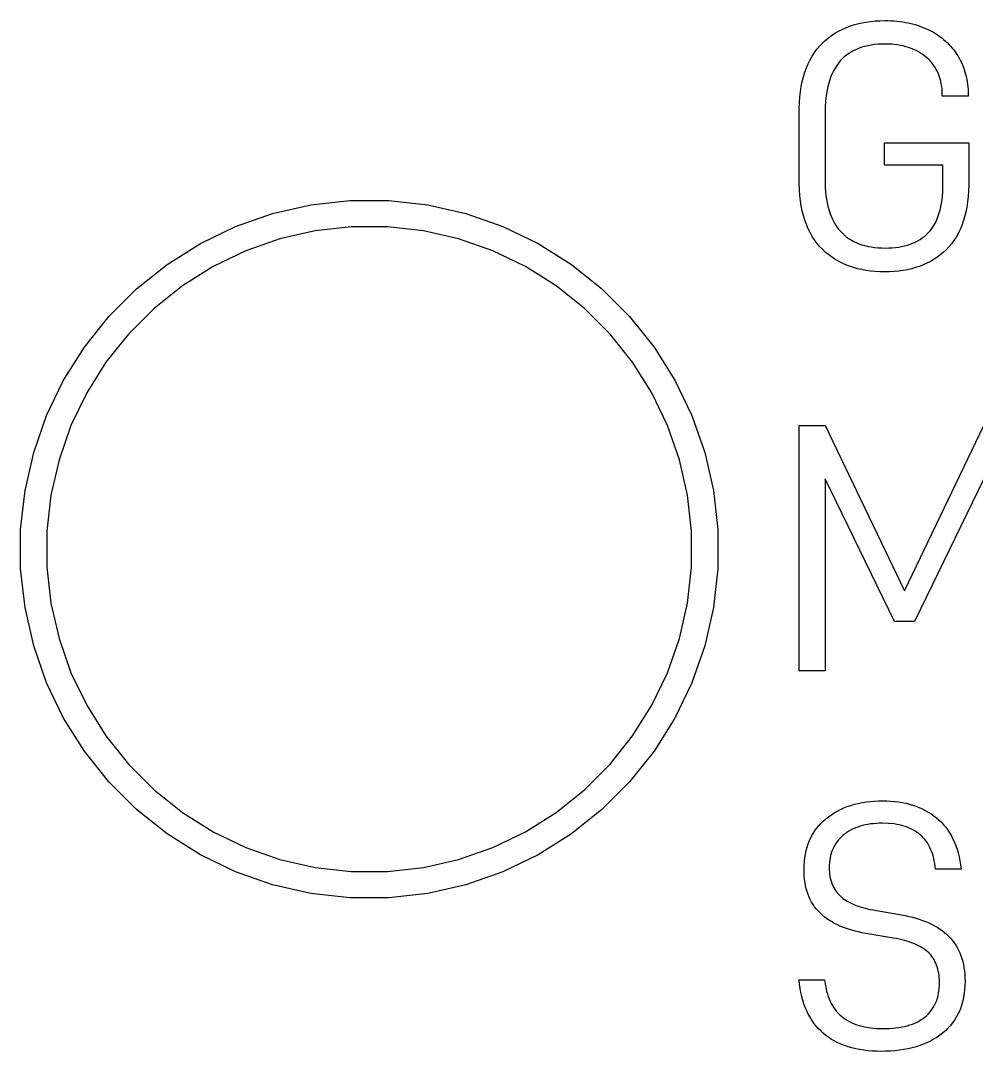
# Model space of a CAD drawing. Header units: millimetres. Extents: x 120 to 180, y -156 to -28.
# Drawn here: x 147.4 to 154.52, y -103.74 to -96.06 of the extents above; entities that cross this region are included whole.
import ezdxf

# ---------------------------------------------------------------- set-up
doc = ezdxf.new("R2010")
doc.units = ezdxf.units.MM
doc.layers.add('F.Silkscreen', color=41, linetype='CONTINUOUS', true_color=0xf2eda1)

msp = doc.modelspace()

# ---------------------------------------------------------------- linework, layer by layer
at = {"layer": 'F.Silkscreen', "linetype": 'CONTINUOUS'}
for p, q in [((153.605583, -96.096866), (153.635981, -96.088335)), ((153.635981, -96.088335), (153.667297, -96.081117)), ((153.667297, -96.081117), (153.69953, -96.075212)), ((153.69953, -96.075212), (153.732681, -96.070619)), ((153.732681, -96.070619), (153.766749, -96.067339)), ((153.766749, -96.067339), (153.801735, -96.065371)), ((153.801735, -96.065371), (153.837638, -96.064715)), ((153.837638, -96.064715), (153.860922, -96.064983)), ((153.860922, -96.064983), (153.883839, -96.065789)), ((153.883839, -96.065789), (153.906388, -96.067133)), ((153.906388, -96.067133), (153.928569, -96.069014)), ((153.928569, -96.069014), (153.95038, -96.071432)), ((153.95038, -96.071432), (153.971822, -96.074387)), ((153.971822, -96.074387), (153.992893, -96.07788)), ((153.992893, -96.07788), (154.013593, -96.08191)), ((154.013593, -96.08191), (154.03392, -96.086477)), ((154.03392, -96.086477), (154.053875, -96.091582)), ((153.442469, -96.17562), (153.46736, -96.159212)), ((153.46736, -96.159212), (153.493169, -96.144116)), ((153.493169, -96.144116), (153.519896, -96.130334)), ((153.519896, -96.130334), (153.547541, -96.117865)), ((153.547541, -96.117865), (153.576103, -96.106709)), ((153.576103, -96.106709), (153.605583, -96.096866)), ((154.053875, -96.091582), (154.073456, -96.097224)), ((154.073456, -96.097224), (154.092662, -96.103404)), ((154.092662, -96.103404), (154.111494, -96.11012)), ((154.111494, -96.11012), (154.129949, -96.117375)), ((154.129949, -96.117375), (154.148028, -96.125166)), ((154.148028, -96.125166), (154.165729, -96.133495)), ((154.165729, -96.133495), (154.182996, -96.142315)), ((154.182996, -96.142315), (154.199772, -96.15158)), ((154.199772, -96.15158), (154.216057, -96.16129)), ((154.216057, -96.16129), (154.231849, -96.171444)), ((153.352301, -96.254486), (153.373302, -96.232727)), ((153.373302, -96.232727), (153.39544, -96.212378)), ((153.39544, -96.212378), (153.418495, -96.193343)), ((153.418495, -96.193343), (153.442469, -96.17562)), ((153.78707, -96.241301), (153.761697, -96.243755)), ((153.813267, -96.239829), (153.78707, -96.241301)), ((153.84029, -96.239338), (153.813267, -96.239829)), ((153.864434, -96.239736), (153.84029, -96.239338)), ((153.887951, -96.240929), (153.864434, -96.239736)), ((153.910842, -96.242917), (153.887951, -96.240929)), ((154.231849, -96.171444), (154.247149, -96.182044)), ((154.247149, -96.182044), (154.261956, -96.193087)), ((154.261956, -96.193087), (154.276267, -96.204575)), ((154.276267, -96.204575), (154.290084, -96.216508)), ((154.290084, -96.216508), (154.303404, -96.228885)), ((154.303404, -96.228885), (154.316228, -96.241705)), ((154.316228, -96.241705), (154.328554, -96.25497)), ((153.297443, -96.328882), (153.314372, -96.302564)), ((153.314372, -96.302564), (153.332658, -96.277765)), ((153.332658, -96.277765), (153.352301, -96.254486)), ((153.570463, -96.310025), (153.553338, -96.322299)), ((153.588412, -96.298734), (153.570463, -96.310025)), ((153.607186, -96.288425), (153.588412, -96.298734)), ((153.626784, -96.279097), (153.607186, -96.288425)), ((153.647208, -96.270752), (153.626784, -96.279097)), ((153.668456, -96.263389), (153.647208, -96.270752)), ((153.690529, -96.257008), (153.668456, -96.263389)), ((153.713427, -96.251609), (153.690529, -96.257008)), ((153.737149, -96.247191), (153.713427, -96.251609)), ((153.761697, -96.243755), (153.737149, -96.247191)), ((153.933105, -96.245701), (153.910842, -96.242917)), ((153.95474, -96.249281), (153.933105, -96.245701)), ((153.975747, -96.253657), (153.95474, -96.249281)), ((153.996125, -96.258829), (153.975747, -96.253657)), ((154.015875, -96.264796), (153.996125, -96.258829)), ((154.034995, -96.27156), (154.015875, -96.264796)), ((154.053485, -96.27912), (154.034995, -96.27156)), ((154.071345, -96.287477), (154.053485, -96.27912)), ((154.088575, -96.29663), (154.071345, -96.287477)), ((154.105173, -96.306579), (154.088575, -96.29663)), ((154.121141, -96.317325), (154.105173, -96.306579)), ((154.136476, -96.328868), (154.121141, -96.317325)), ((154.328554, -96.25497), (154.340381, -96.268679)), ((154.340381, -96.268679), (154.351709, -96.282831)), ((154.351709, -96.282831), (154.362537, -96.297427)), ((154.362537, -96.297427), (154.372864, -96.312467)), ((154.372864, -96.312467), (154.38269, -96.327951)), ((153.254795, -96.416953), (153.267655, -96.386077)), ((153.267655, -96.386077), (153.281871, -96.356719)), ((153.281871, -96.356719), (153.297443, -96.328882)), ((153.49312, -96.381329), (153.480221, -96.398853)), ((153.506912, -96.365013), (153.49312, -96.381329)), ((153.521563, -96.349793), (153.506912, -96.365013)), ((153.537038, -96.335555), (153.521563, -96.349793)), ((153.553338, -96.322299), (153.537038, -96.335555)), ((154.15118, -96.341207), (154.136476, -96.328868)), ((154.165117, -96.354223), (154.15118, -96.341207)), ((154.178155, -96.367808), (154.165117, -96.354223)), ((154.190293, -96.381961), (154.178155, -96.367808)), ((154.201533, -96.396683), (154.190293, -96.381961)), ((154.38269, -96.327951), (154.391966, -96.343812)), ((154.391966, -96.343812), (154.400647, -96.359974)), ((154.400647, -96.359974), (154.408731, -96.376435)), ((154.408731, -96.376435), (154.41622, -96.393196)), ((154.41622, -96.393196), (154.423111, -96.410257)), ((153.233141, -96.483264), (153.243291, -96.449349)), ((153.243291, -96.449349), (153.254795, -96.416953)), ((153.446877, -96.458677), (153.437544, -96.481036)), ((153.4571, -96.437527), (153.446877, -96.458677)), ((153.468215, -96.417586), (153.4571, -96.437527)), ((153.480221, -96.398853), (153.468215, -96.417586)), ((154.211873, -96.411973), (154.201533, -96.396683)), ((154.221315, -96.427832), (154.211873, -96.411973)), ((154.229857, -96.44426), (154.221315, -96.427832)), ((154.2375, -96.461256), (154.229857, -96.44426)), ((154.244243, -96.478821), (154.2375, -96.461256)), ((154.423111, -96.410257), (154.429406, -96.427618)), ((154.429406, -96.427618), (154.435103, -96.445279)), ((154.435103, -96.445279), (154.440202, -96.463239)), ((154.440202, -96.463239), (154.444702, -96.481498)), ((153.216906, -96.555652), (153.224346, -96.518699)), ((153.224346, -96.518699), (153.233141, -96.483264)), ((153.421551, -96.529382), (153.41489, -96.555369)), ((153.429103, -96.504604), (153.421551, -96.529382)), ((153.437544, -96.481036), (153.429103, -96.504604)), ((154.250088, -96.496955), (154.244243, -96.478821)), ((154.255033, -96.515658), (154.250088, -96.496955)), ((154.25908, -96.534929), (154.255033, -96.515658)), ((154.262227, -96.554769), (154.25908, -96.534929)), ((154.444702, -96.481498), (154.448604, -96.500058)), ((154.448604, -96.500058), (154.451907, -96.518916)), ((154.451907, -96.518916), (154.45461, -96.538074)), ((154.45461, -96.538074), (154.456713, -96.557532)), ((153.206085, -96.634117), (153.210819, -96.594125)), ((153.210819, -96.594125), (153.216906, -96.555652)), ((153.404235, -96.610971), (153.40024, -96.640588)), ((153.409118, -96.582565), (153.404235, -96.610971)), ((153.41489, -96.555369), (153.409118, -96.582565)), ((154.264475, -96.575177), (154.262227, -96.554769)), ((154.265823, -96.596154), (154.264475, -96.575177)), ((154.266273, -96.6177), (154.265823, -96.596154)), ((154.266273, -96.628284), (154.266273, -96.6177)), ((154.456713, -96.557532), (154.458216, -96.577289)), ((154.458216, -96.577289), (154.459118, -96.597345)), ((154.459118, -96.597345), (154.459419, -96.6177)), ((154.459419, -96.6177), (154.459419, -96.628284)), ((153.200676, -96.718658), (153.202704, -96.675628)), ((153.202704, -96.675628), (153.206085, -96.634117)), ((153.397134, -96.671414), (153.394916, -96.70345)), ((153.40024, -96.640588), (153.397134, -96.671414)), ((154.459419, -96.628284), (154.266273, -96.628284)), ((153.2, -96.763207), (153.200676, -96.718658)), ((153.2, -97.236793), (153.2, -96.763207)), ((153.393586, -96.736697), (153.393142, -96.771155)), ((153.393142, -96.771155), (153.393142, -97.247377)), ((153.394916, -96.70345), (153.393586, -96.736697)), ((153.834999, -97.141569), (153.834999, -96.974858)), ((153.834999, -96.974858), (154.46471, -96.974858)), ((154.46471, -96.974858), (154.46471, -97.247377)), ((154.271568, -97.141569), (153.834999, -97.141569)), ((154.271568, -97.281767), (154.271568, -97.141569)), ((153.200676, -97.281348), (153.2, -97.236793)), ((153.202704, -97.324382), (153.200676, -97.281348)), ((153.393142, -97.247377), (153.393582, -97.278796)), ((153.393582, -97.278796), (153.3949, -97.309217)), ((153.3949, -97.309217), (153.397098, -97.338641)), ((154.269856, -97.341845), (154.27114, -97.312333)), ((154.27114, -97.312333), (154.271568, -97.281767)), ((154.464049, -97.291591), (154.462068, -97.334276)), ((154.46471, -97.247377), (154.464049, -97.291591)), ((153.206085, -97.365896), (153.202704, -97.324382)), ((153.210819, -97.40589), (153.206085, -97.365896)), ((153.397098, -97.338641), (153.400174, -97.367067)), ((153.400174, -97.367067), (153.404129, -97.394496)), ((154.264718, -97.397703), (154.267715, -97.370301)), ((154.267715, -97.370301), (154.269856, -97.341845)), ((154.458765, -97.37543), (154.45414, -97.415056)), ((154.462068, -97.334276), (154.458765, -97.37543)), ((149.280228, -97.501615), (149.564484, -97.436735)), ((149.564484, -97.436735), (149.854217, -97.40409)), ((149.854217, -97.40409), (150.145783, -97.40409)), ((150.145783, -97.40409), (150.435516, -97.436735)), ((150.435516, -97.436735), (150.719772, -97.501615)), ((153.216906, -97.444365), (153.210819, -97.40589)), ((153.224346, -97.481319), (153.216906, -97.444365)), ((153.404129, -97.394496), (153.408963, -97.420926)), ((153.408963, -97.420926), (153.414676, -97.44636)), ((153.414676, -97.44636), (153.421267, -97.470796)), ((154.250579, -97.47358), (154.25615, -97.449342)), ((154.25615, -97.449342), (154.260863, -97.42405)), ((154.260863, -97.42405), (154.264718, -97.397703)), ((154.448192, -97.453151), (154.440922, -97.489717)), ((154.45414, -97.415056), (154.448192, -97.453151)), ((149.005023, -97.597913), (149.280228, -97.501615)), ((150.719772, -97.501615), (150.994977, -97.597913)), ((153.233141, -97.516754), (153.224346, -97.481319)), ((153.243291, -97.550669), (153.233141, -97.516754)), ((153.421267, -97.470796), (153.428737, -97.494234)), ((153.428737, -97.494234), (153.437085, -97.516675)), ((153.437085, -97.516675), (153.446312, -97.538118)), ((153.446312, -97.538118), (153.456418, -97.558564)), ((154.219705, -97.559986), (154.228713, -97.539966)), ((154.228713, -97.539966), (154.236861, -97.518891)), ((154.236861, -97.518891), (154.24415, -97.496763)), ((154.24415, -97.496763), (154.250579, -97.47358)), ((154.432329, -97.524753), (154.422412, -97.55826)), ((154.440922, -97.489717), (154.432329, -97.524753)), ((148.742331, -97.724419), (149.005023, -97.597913)), ((149.865219, -97.6), (149.597352, -97.630181)), ((150.134781, -97.6), (149.865219, -97.6)), ((150.402648, -97.630181), (150.134781, -97.6)), ((150.994977, -97.597913), (151.257669, -97.724419)), ((153.254795, -97.583065), (153.243291, -97.550669)), ((153.267655, -97.613942), (153.254795, -97.583065)), ((153.281871, -97.643299), (153.267655, -97.613942)), ((153.456418, -97.558564), (153.467402, -97.578012)), ((153.467402, -97.578012), (153.479264, -97.596463)), ((153.479264, -97.596463), (153.492005, -97.613916)), ((153.492005, -97.613916), (153.505624, -97.630372)), ((154.175067, -97.629522), (154.187519, -97.613719)), ((154.187519, -97.613719), (154.199109, -97.596862)), ((154.199109, -97.596862), (154.209837, -97.578951)), ((154.209837, -97.578951), (154.219705, -97.559986)), ((154.398606, -97.620684), (154.384716, -97.649602)), ((154.411171, -97.590237), (154.398606, -97.620684)), ((154.422412, -97.55826), (154.411171, -97.590237)), ((149.334548, -97.690164), (149.080112, -97.779195)), ((149.597352, -97.630181), (149.334548, -97.690164)), ((150.665452, -97.690164), (150.402648, -97.630181)), ((150.919888, -97.779195), (150.665452, -97.690164)), ((153.297443, -97.671138), (153.281871, -97.643299)), ((153.314372, -97.697458), (153.297443, -97.671138)), ((153.332658, -97.72226), (153.314372, -97.697458)), ((153.505624, -97.630372), (153.520122, -97.64583)), ((153.520122, -97.64583), (153.535497, -97.660292)), ((153.535497, -97.660292), (153.551751, -97.673755)), ((153.551751, -97.673755), (153.568882, -97.686222)), ((153.568882, -97.686222), (153.586892, -97.69769)), ((153.586892, -97.69769), (153.60578, -97.708162)), ((154.083423, -97.704264), (154.100632, -97.694043)), ((154.100632, -97.694043), (154.117069, -97.682934)), ((154.117069, -97.682934), (154.132735, -97.670935)), ((154.132735, -97.670935), (154.147629, -97.658047)), ((154.147629, -97.658047), (154.161754, -97.64427)), ((154.161754, -97.64427), (154.175067, -97.629522)), ((154.3695, -97.67699), (154.35296, -97.702849)), ((154.384716, -97.649602), (154.3695, -97.67699)), ((148.495455, -97.879542), (148.742331, -97.724419)), ((151.257669, -97.724419), (151.504545, -97.879542)), ((153.352301, -97.745543), (153.332658, -97.72226)), ((153.373302, -97.767308), (153.352301, -97.745543)), ((153.39544, -97.787651), (153.373302, -97.767308)), ((153.60578, -97.708162), (153.625546, -97.717636)), ((153.625546, -97.717636), (153.646189, -97.726113)), ((153.646189, -97.726113), (153.667711, -97.733593)), ((153.667711, -97.733593), (153.69011, -97.740075)), ((153.69011, -97.740075), (153.713387, -97.74556)), ((153.713387, -97.74556), (153.737542, -97.750047)), ((153.737542, -97.750047), (153.762574, -97.753538)), ((153.762574, -97.753538), (153.788484, -97.756031)), ((153.788484, -97.756031), (153.815272, -97.757527)), ((153.815272, -97.757527), (153.842937, -97.758025)), ((153.842937, -97.758025), (153.868691, -97.757581)), ((153.868691, -97.757581), (153.893665, -97.756248)), ((153.893665, -97.756248), (153.917858, -97.754027)), ((153.917858, -97.754027), (153.941273, -97.750917)), ((153.941273, -97.750917), (153.963909, -97.746919)), ((153.963909, -97.746919), (153.985767, -97.742032)), ((153.985767, -97.742032), (154.006849, -97.736256)), ((154.006849, -97.736256), (154.027155, -97.729591)), ((154.027155, -97.729591), (154.046685, -97.722037)), ((154.046685, -97.722037), (154.065441, -97.713595)), ((154.065441, -97.713595), (154.083423, -97.704264)), ((154.295379, -97.771247), (154.273733, -97.791111)), ((154.315899, -97.749977), (154.295379, -97.771247)), ((154.335093, -97.727178), (154.315899, -97.749977)), ((154.35296, -97.702849), (154.335093, -97.727178)), ((149.080112, -97.779195), (148.837245, -97.896154)), ((151.162755, -97.896154), (150.919888, -97.779195)), ((153.418495, -97.806681), (153.39544, -97.787651)), ((153.442469, -97.824399), (153.418495, -97.806681)), ((153.46736, -97.840803), (153.442469, -97.824399)), ((153.493169, -97.855895), (153.46736, -97.840803)), ((154.203243, -97.843014), (154.177893, -97.857752)), ((154.227665, -97.826994), (154.203243, -97.843014)), ((154.251162, -97.809693), (154.227665, -97.826994)), ((154.273733, -97.791111), (154.251162, -97.809693)), ((148.267499, -98.06133), (148.495455, -97.879542)), ((148.837245, -97.896154), (148.609, -98.039569)), ((151.391, -98.039569), (151.162755, -97.896154)), ((151.504545, -97.879542), (151.732501, -98.06133)), ((153.519896, -97.869675), (153.493169, -97.855895)), ((153.547541, -97.882141), (153.519896, -97.869675)), ((153.576103, -97.893296), (153.547541, -97.882141)), ((153.605583, -97.903138), (153.576103, -97.893296)), ((153.635981, -97.911667), (153.605583, -97.903138)), ((153.667297, -97.918884), (153.635981, -97.911667)), ((153.69953, -97.924789), (153.667297, -97.918884)), ((153.732681, -97.929381), (153.69953, -97.924789)), ((153.766749, -97.932662), (153.732681, -97.929381)), ((153.94163, -97.929519), (153.907901, -97.932723)), ((153.974424, -97.925033), (153.94163, -97.929519)), ((154.006285, -97.919266), (153.974424, -97.925033)), ((154.037213, -97.912218), (154.006285, -97.919266)), ((154.067209, -97.903888), (154.037213, -97.912218)), ((154.096275, -97.894276), (154.067209, -97.903888)), ((154.12441, -97.883383), (154.096275, -97.894276)), ((154.151616, -97.871208), (154.12441, -97.883383)), ((154.177893, -97.857752), (154.151616, -97.871208)), ((153.801735, -97.93463), (153.766749, -97.932662)), ((153.837638, -97.935286), (153.801735, -97.93463)), ((153.873238, -97.934645), (153.837638, -97.935286)), ((153.907901, -97.932723), (153.873238, -97.934645)), ((148.06133, -98.267499), (148.267499, -98.06133)), ((148.609, -98.039569), (148.398248, -98.207639)), ((151.601752, -98.207639), (151.391, -98.039569)), ((151.732501, -98.06133), (151.93867, -98.267499)), ((148.398248, -98.207639), (148.207639, -98.398248)), ((151.792361, -98.398248), (151.601752, -98.207639)), ((147.879542, -98.495455), (148.06133, -98.267499)), ((151.93867, -98.267499), (152.120458, -98.495455)), ((148.207639, -98.398248), (148.039569, -98.609)), ((151.960431, -98.609), (151.792361, -98.398248)), ((147.724419, -98.742331), (147.879542, -98.495455)), ((152.120458, -98.495455), (152.275581, -98.742331)), ((148.039569, -98.609), (147.896154, -98.837245)), ((152.103846, -98.837245), (151.960431, -98.609)), ((147.597913, -99.005023), (147.724419, -98.742331)), ((152.275581, -98.742331), (152.402087, -99.005023)), ((147.896154, -98.837245), (147.779195, -99.080112)), ((152.220805, -99.080112), (152.103846, -98.837245)), ((147.501615, -99.280228), (147.597913, -99.005023)), ((147.779195, -99.080112), (147.690164, -99.334548)), ((152.309836, -99.334548), (152.220805, -99.080112)), ((152.402087, -99.005023), (152.498385, -99.280228)), ((153.2, -100.904886), (153.2, -99.079255)), ((153.2, -99.079255), (153.393146, -99.079255)), ((153.393146, -99.079255), (153.985813, -100.309564)), ((153.985813, -100.309564), (154.575836, -99.079255)), ((147.436735, -99.564484), (147.501615, -99.280228)), ((152.498385, -99.280228), (152.563265, -99.564484)), ((147.690164, -99.334548), (147.630181, -99.597352)), ((152.369819, -99.597352), (152.309836, -99.334548)), ((153.911731, -100.539746), (153.393146, -99.476113)), ((153.393146, -99.476113), (153.393146, -100.904886)), ((154.575836, -99.476113), (154.059898, -100.539746)), ((147.40409, -99.854217), (147.436735, -99.564484)), ((147.630181, -99.597352), (147.6, -99.865219)), ((152.4, -99.865219), (152.369819, -99.597352)), ((152.563265, -99.564484), (152.59591, -99.854217)), ((147.40409, -99.865219), (147.40409, -99.854217)), ((147.40409, -100.145783), (147.40409, -99.865219)), ((147.6, -99.865219), (147.6, -100.134781)), ((152.4, -100.134781), (152.4, -99.865219)), ((152.59591, -99.854217), (152.59591, -100.145783)), ((147.436735, -100.435516), (147.40409, -100.145783)), ((147.6, -100.134781), (147.630181, -100.402648)), ((152.369819, -100.402648), (152.4, -100.134781)), ((152.59591, -100.145783), (152.563265, -100.435516)), ((147.501615, -100.719772), (147.436735, -100.435516)), ((147.630181, -100.402648), (147.690164, -100.665452)), ((152.309836, -100.665452), (152.369819, -100.402648)), ((152.563265, -100.435516), (152.498385, -100.719772)), ((154.059898, -100.539746), (153.911731, -100.539746)), ((147.690164, -100.665452), (147.779195, -100.919888)), ((152.220805, -100.919888), (152.309836, -100.665452)), ((147.597913, -100.994977), (147.501615, -100.719772)), ((152.498385, -100.719772), (152.402087, -100.994977)), ((147.779195, -100.919888), (147.896154, -101.162755)), ((152.103846, -101.162755), (152.220805, -100.919888)), ((153.393146, -100.904886), (153.2, -100.904886)), ((147.724419, -101.257669), (147.597913, -100.994977)), ((152.402087, -100.994977), (152.275581, -101.257669)), ((147.896154, -101.162755), (148.039569, -101.391)), ((151.960431, -101.391), (152.103846, -101.162755)), ((147.879542, -101.504545), (147.724419, -101.257669)), ((152.275581, -101.257669), (152.120458, -101.504545)), ((148.039569, -101.391), (148.207639, -101.601752)), ((151.792361, -101.601752), (151.960431, -101.391)), ((148.06133, -101.732501), (147.879542, -101.504545)), ((152.120458, -101.504545), (151.93867, -101.732501)), ((148.207639, -101.601752), (148.398248, -101.792361)), ((151.601752, -101.792361), (151.792361, -101.601752)), ((148.267499, -101.93867), (148.06133, -101.732501)), ((151.93867, -101.732501), (151.732501, -101.93867)), ((148.398248, -101.792361), (148.609, -101.960431)), ((151.391, -101.960431), (151.601752, -101.792361)), ((153.534011, -101.926919), (153.559418, -101.916905)), ((153.559418, -101.916905), (153.585631, -101.907946)), ((153.585631, -101.907946), (153.61265, -101.90004)), ((153.61265, -101.90004), (153.640476, -101.893188)), ((153.640476, -101.893188), (153.669109, -101.887391)), ((153.669109, -101.887391), (153.698551, -101.882647)), ((153.698551, -101.882647), (153.728802, -101.878958)), ((153.728802, -101.878958), (153.759863, -101.876323)), ((153.759863, -101.876323), (153.791735, -101.874742)), ((153.791735, -101.874742), (153.824418, -101.874215)), ((153.824418, -101.874215), (153.854485, -101.874706)), ((153.854485, -101.874706), (153.883862, -101.876178)), ((153.883862, -101.876178), (153.912551, -101.878632)), ((153.912551, -101.878632), (153.94055, -101.882068)), ((153.94055, -101.882068), (153.967859, -101.886485)), ((153.967859, -101.886485), (153.994477, -101.891885)), ((153.994477, -101.891885), (154.020405, -101.898266)), ((154.020405, -101.898266), (154.045643, -101.905629)), ((154.045643, -101.905629), (154.070188, -101.913974)), ((154.070188, -101.913974), (154.094042, -101.923301)), ((148.495455, -102.120458), (148.267499, -101.93867)), ((148.609, -101.960431), (148.837245, -102.103846)), ((151.162755, -102.103846), (151.391, -101.960431)), ((151.732501, -101.93867), (151.504545, -102.120458)), ((153.398437, -102.009138), (153.419028, -101.9928)), ((153.419028, -101.9928), (153.44042, -101.977515)), ((153.44042, -101.977515), (153.462614, -101.963285)), ((153.462614, -101.963285), (153.48561, -101.950109)), ((153.48561, -101.950109), (153.509409, -101.937987)), ((153.509409, -101.937987), (153.534011, -101.926919)), ((154.094042, -101.923301), (154.117204, -101.933611)), ((154.117204, -101.933611), (154.139673, -101.944902)), ((154.139673, -101.944902), (154.161449, -101.957176)), ((154.161449, -101.957176), (154.182532, -101.970431)), ((154.182532, -101.970431), (154.202921, -101.98467)), ((154.202921, -101.98467), (154.222615, -101.99989)), ((153.327788, -102.083219), (153.343554, -102.063458)), ((153.343554, -102.063458), (153.360584, -102.044524)), ((153.360584, -102.044524), (153.378878, -102.026417)), ((153.378878, -102.026417), (153.398437, -102.009138)), ((153.636798, -102.068935), (153.619495, -102.075514)), ((153.654754, -102.063048), (153.636798, -102.068935)), ((153.67336, -102.057855), (153.654754, -102.063048)), ((153.692617, -102.053354), (153.67336, -102.057855)), ((153.712524, -102.049546), (153.692617, -102.053354)), ((153.733079, -102.04643), (153.712524, -102.049546)), ((153.754282, -102.044006), (153.733079, -102.04643)), ((153.776133, -102.042276), (153.754282, -102.044006)), ((153.79863, -102.041237), (153.776133, -102.042276)), ((153.821773, -102.040891), (153.79863, -102.041237)), ((153.865776, -102.042224), (153.821773, -102.040891)), ((153.907199, -102.046225), (153.865776, -102.042224)), ((153.926943, -102.049225), (153.907199, -102.046225)), ((153.946042, -102.052892), (153.926943, -102.049225)), ((153.964496, -102.057225), (153.946042, -102.052892)), ((153.982304, -102.062225), (153.964496, -102.057225)), ((153.999467, -102.067892), (153.982304, -102.062225)), ((154.015985, -102.074226), (153.999467, -102.067892)), ((154.031857, -102.081226), (154.015985, -102.074226)), ((154.222615, -101.99989), (154.241473, -102.016113)), ((154.241473, -102.016113), (154.259351, -102.033359)), ((154.259351, -102.033359), (154.276248, -102.051627)), ((154.276248, -102.051627), (154.292164, -102.070919)), ((154.292164, -102.070919), (154.307099, -102.091233)), ((148.742331, -102.275581), (148.495455, -102.120458)), ((148.837245, -102.103846), (149.080112, -102.220805)), ((150.919888, -102.220805), (151.162755, -102.103846)), ((151.504545, -102.120458), (151.257669, -102.275581)), ((153.277356, -102.170535), (153.28807, -102.147465)), ((153.28807, -102.147465), (153.300047, -102.125223)), ((153.300047, -102.125223), (153.313286, -102.103807)), ((153.313286, -102.103807), (153.327788, -102.083219)), ((153.516766, -102.140869), (153.504937, -102.152706)), ((153.529407, -102.129539), (153.516766, -102.140869)), ((153.542783, -102.118802), (153.529407, -102.129539)), ((153.556815, -102.108759), (153.542783, -102.118802)), ((153.571503, -102.099408), (153.556815, -102.108759)), ((153.586846, -102.09075), (153.571503, -102.099408)), ((153.602844, -102.082786), (153.586846, -102.09075)), ((153.619495, -102.075514), (153.602844, -102.082786)), ((154.047084, -102.088892), (154.031857, -102.081226)), ((154.061665, -102.097226), (154.047084, -102.088892)), ((154.075601, -102.106225), (154.061665, -102.097226)), ((154.088891, -102.115892), (154.075601, -102.106225)), ((154.101535, -102.126225), (154.088891, -102.115892)), ((154.113534, -102.137224), (154.101535, -102.126225)), ((154.124887, -102.14889), (154.113534, -102.137224)), ((154.135594, -102.161222), (154.124887, -102.14889)), ((154.307099, -102.091233), (154.321052, -102.112569)), ((154.321052, -102.112569), (154.334022, -102.134929)), ((154.334022, -102.134929), (154.346011, -102.158311)), ((149.080112, -102.220805), (149.334548, -102.309836)), ((150.665452, -102.309836), (150.919888, -102.220805)), ((153.252784, -102.244707), (153.259713, -102.219156)), ((153.259713, -102.219156), (153.267904, -102.194432)), ((153.267904, -102.194432), (153.277356, -102.170535)), ((153.458, -102.21949), (153.451056, -102.234366)), ((153.465759, -102.20512), (153.458, -102.21949)), ((153.474333, -102.191256), (153.465759, -102.20512)), ((153.48372, -102.177899), (153.474333, -102.191256)), ((153.493922, -102.165049), (153.48372, -102.177899)), ((153.504937, -102.152706), (153.493922, -102.165049)), ((154.145656, -102.174221), (154.135594, -102.161222)), ((154.155071, -102.187887), (154.145656, -102.174221)), ((154.163841, -102.202219), (154.155071, -102.187887)), ((154.171965, -102.217217), (154.163841, -102.202219)), ((154.179442, -102.232882), (154.171965, -102.217217)), ((154.346011, -102.158311), (154.357016, -102.182717)), ((154.357016, -102.182717), (154.367039, -102.208145)), ((154.367039, -102.208145), (154.376077, -102.234595)), ((149.005023, -102.402087), (148.742331, -102.275581)), ((151.257669, -102.275581), (150.994977, -102.402087)), ((153.239559, -102.32632), (153.242707, -102.298289)), ((153.242707, -102.298289), (153.247115, -102.271084)), ((153.247115, -102.271084), (153.252784, -102.244707)), ((153.43144, -102.298936), (153.428577, -102.316344)), ((153.435119, -102.282034), (153.43144, -102.298936)), ((153.439616, -102.265639), (153.435119, -102.282034)), ((153.444928, -102.249749), (153.439616, -102.265639)), ((153.451056, -102.234366), (153.444928, -102.249749)), ((154.186274, -102.249213), (154.179442, -102.232882)), ((154.192459, -102.266211), (154.186274, -102.249213)), ((154.197999, -102.283875), (154.192459, -102.266211)), ((154.202892, -102.302205), (154.197999, -102.283875)), ((154.207138, -102.321202), (154.202892, -102.302205)), ((154.376077, -102.234595), (154.384132, -102.262069)), ((154.384132, -102.262069), (154.391202, -102.290565)), ((154.391202, -102.290565), (154.397287, -102.320084)), ((149.334548, -102.309836), (149.597352, -102.369819)), ((149.597352, -102.369819), (149.865219, -102.4)), ((150.134781, -102.4), (150.402648, -102.369819)), ((150.402648, -102.369819), (150.665452, -102.309836)), ((153.237041, -102.384863), (153.23767, -102.355178)), ((153.23767, -102.355178), (153.239559, -102.32632)), ((153.425305, -102.352679), (153.424895, -102.371606)), ((153.424895, -102.371606), (153.425212, -102.388245)), ((153.426532, -102.334259), (153.425305, -102.352679)), ((153.428577, -102.316344), (153.426532, -102.334259)), ((154.210739, -102.340865), (154.207138, -102.321202)), ((154.216001, -102.38219), (154.210739, -102.340865)), ((154.397287, -102.320084), (154.402387, -102.350626)), ((154.402387, -102.350626), (154.406501, -102.38219)), ((149.280228, -102.498385), (149.005023, -102.402087)), ((149.865219, -102.4), (150.134781, -102.4)), ((150.994977, -102.402087), (150.719772, -102.498385)), ((153.237506, -102.410619), (153.237041, -102.384863)), ((153.238901, -102.435642), (153.237506, -102.410619)), ((153.241227, -102.459932), (153.238901, -102.435642)), ((153.425212, -102.388245), (153.42616, -102.404419)), ((153.42616, -102.404419), (153.42774, -102.420127)), ((153.42774, -102.420127), (153.429952, -102.435369)), ((153.429952, -102.435369), (153.432794, -102.450145)), ((153.432794, -102.450145), (153.436267, -102.464456)), ((154.406501, -102.38219), (154.216001, -102.38219)), ((149.564484, -102.563265), (149.280228, -102.498385)), ((150.719772, -102.498385), (150.435516, -102.563265)), ((153.244482, -102.483489), (153.241227, -102.459932)), ((153.248668, -102.506314), (153.244482, -102.483489)), ((153.253784, -102.528405), (153.248668, -102.506314)), ((153.25983, -102.549762), (153.253784, -102.528405)), ((153.436267, -102.464456), (153.440371, -102.478302)), ((153.440371, -102.478302), (153.445104, -102.491681)), ((153.445104, -102.491681), (153.450466, -102.504595)), ((153.450466, -102.504595), (153.456458, -102.517044)), ((153.456458, -102.517044), (153.463078, -102.529027)), ((153.463078, -102.529027), (153.470327, -102.540544)), ((149.854217, -102.59591), (149.564484, -102.563265)), ((150.145783, -102.59591), (149.854217, -102.59591)), ((150.435516, -102.563265), (150.145783, -102.59591)), ((153.266807, -102.570387), (153.25983, -102.549762)), ((153.274713, -102.590277), (153.266807, -102.570387)), ((153.28355, -102.609435), (153.274713, -102.590277)), ((153.293317, -102.627858), (153.28355, -102.609435)), ((153.470327, -102.540544), (153.478203, -102.551595)), ((153.478203, -102.551595), (153.486707, -102.562181)), ((153.486707, -102.562181), (153.495838, -102.572301)), ((153.495838, -102.572301), (153.505595, -102.581956)), ((153.505595, -102.581956), (153.515994, -102.591203)), ((153.515994, -102.591203), (153.52705, -102.600088)), ((153.52705, -102.600088), (153.538761, -102.608612)), ((153.538761, -102.608612), (153.551128, -102.616774)), ((153.304014, -102.645548), (153.293317, -102.627858)), ((153.315641, -102.662504), (153.304014, -102.645548)), ((153.328198, -102.678726), (153.315641, -102.662504)), ((153.341686, -102.694214), (153.328198, -102.678726)), ((153.551128, -102.616774), (153.564148, -102.624573)), ((153.564148, -102.624573), (153.577823, -102.632011)), ((153.577823, -102.632011), (153.592149, -102.639086)), ((153.592149, -102.639086), (153.607128, -102.6458)), ((153.607128, -102.6458), (153.622758, -102.652151)), ((153.622758, -102.652151), (153.639038, -102.65814)), ((153.639038, -102.65814), (153.655968, -102.663766)), ((153.655968, -102.663766), (153.673546, -102.66903)), ((153.673546, -102.66903), (153.691773, -102.673932)), ((153.691773, -102.673932), (153.710647, -102.678471)), ((153.710647, -102.678471), (153.730167, -102.682648)), ((153.730167, -102.682648), (153.750333, -102.686462)), ((153.750333, -102.686462), (153.962001, -102.723525)), ((153.356103, -102.708967), (153.341686, -102.694214)), ((153.371389, -102.723048), (153.356103, -102.708967)), ((153.387482, -102.73652), (153.371389, -102.723048)), ((153.40438, -102.749382), (153.387482, -102.73652)), ((153.422084, -102.761634), (153.40438, -102.749382)), ((153.440595, -102.773275), (153.422084, -102.761634)), ((153.962001, -102.723525), (153.99035, -102.728793)), ((153.99035, -102.728793), (154.017849, -102.734682)), ((154.017849, -102.734682), (154.0445, -102.741191)), ((154.0445, -102.741191), (154.070302, -102.748321)), ((154.070302, -102.748321), (154.095257, -102.756072)), ((154.095257, -102.756072), (154.119364, -102.764442)), ((154.119364, -102.764442), (154.142623, -102.773433)), ((153.459912, -102.784308), (153.440595, -102.773275)), ((153.480035, -102.79473), (153.459912, -102.784308)), ((153.500964, -102.804542), (153.480035, -102.79473)), ((153.522699, -102.813745), (153.500964, -102.804542)), ((153.54524, -102.822337), (153.522699, -102.813745)), ((153.568588, -102.83032), (153.54524, -102.822337)), ((153.592742, -102.837693), (153.568588, -102.83032)), ((153.617701, -102.844456), (153.592742, -102.837693)), ((154.142623, -102.773433), (154.165036, -102.783044)), ((154.165036, -102.783044), (154.186602, -102.793275)), ((154.186602, -102.793275), (154.207322, -102.804126)), ((154.207322, -102.804126), (154.227197, -102.815598)), ((154.227197, -102.815598), (154.246226, -102.827689)), ((154.246226, -102.827689), (154.26441, -102.840401)), ((154.26441, -102.840401), (154.28175, -102.853732)), ((153.643467, -102.850609), (153.617701, -102.844456)), ((153.670039, -102.856152), (153.643467, -102.850609)), ((153.697417, -102.861085), (153.670039, -102.856152)), ((153.903793, -102.895511), (153.697417, -102.861085)), ((153.924935, -102.89933), (153.903793, -102.895511)), ((153.945401, -102.903521), (153.924935, -102.89933)), ((153.96519, -102.908086), (153.945401, -102.903521)), ((153.9843, -102.913022), (153.96519, -102.908086)), ((154.002731, -102.918331), (153.9843, -102.913022)), ((154.020483, -102.924013), (154.002731, -102.918331)), ((154.28175, -102.853732), (154.298246, -102.867683)), ((154.298246, -102.867683), (154.313897, -102.882254)), ((154.313897, -102.882254), (154.32865, -102.897523)), ((154.32865, -102.897523), (154.342448, -102.913557)), ((154.342448, -102.913557), (154.355292, -102.930355)), ((154.037554, -102.930067), (154.020483, -102.924013)), ((154.053943, -102.936494), (154.037554, -102.930067)), ((154.069651, -102.943293), (154.053943, -102.936494)), ((154.084676, -102.950465), (154.069651, -102.943293)), ((154.099016, -102.958009), (154.084676, -102.950465)), ((154.112673, -102.965926), (154.099016, -102.958009)), ((154.125644, -102.974215), (154.112673, -102.965926)), ((154.137929, -102.982877), (154.125644, -102.974215)), ((154.149527, -102.991912), (154.137929, -102.982877)), ((154.160438, -103.001318), (154.149527, -102.991912)), ((154.355292, -102.930355), (154.367182, -102.947916)), ((154.367182, -102.947916), (154.378118, -102.966242)), ((154.378118, -102.966242), (154.388102, -102.985332)), ((154.388102, -102.985332), (154.397133, -103.005187)), ((154.170676, -103.011201), (154.160438, -103.001318)), ((154.180256, -103.021662), (154.170676, -103.011201)), ((154.189179, -103.032701), (154.180256, -103.021662)), ((154.197442, -103.044319), (154.189179, -103.032701)), ((154.205047, -103.056516), (154.197442, -103.044319)), ((154.211993, -103.069291), (154.205047, -103.056516)), ((154.218279, -103.082645), (154.211993, -103.069291)), ((154.397133, -103.005187), (154.405211, -103.025806)), ((154.405211, -103.025806), (154.412338, -103.047189)), ((154.412338, -103.047189), (154.418513, -103.069336)), ((154.418513, -103.069336), (154.423737, -103.092249)), ((154.223905, -103.096577), (154.218279, -103.082645)), ((154.228871, -103.111088), (154.223905, -103.096577)), ((154.233175, -103.126177), (154.228871, -103.111088)), ((154.236819, -103.141845), (154.233175, -103.126177)), ((154.239801, -103.158092), (154.236819, -103.141845)), ((154.423737, -103.092249), (154.428011, -103.115925)), ((154.428011, -103.115925), (154.431334, -103.140367)), ((154.431334, -103.140367), (154.433707, -103.165573)), ((153.203494, -103.23994), (153.2, -103.207694)), ((153.2, -103.207694), (153.3905, -103.207694)), ((153.3905, -103.207694), (153.396521, -103.251587)), ((154.242121, -103.174917), (154.239801, -103.158092)), ((154.243778, -103.19232), (154.242121, -103.174917)), ((154.244773, -103.210302), (154.243778, -103.19232)), ((154.245105, -103.228863), (154.244773, -103.210302)), ((154.433707, -103.165573), (154.435131, -103.191543)), ((154.435605, -103.218279), (154.434954, -103.248927)), ((154.435131, -103.191543), (154.435605, -103.218279)), ((153.208023, -103.271194), (153.203494, -103.23994)), ((153.213587, -103.301455), (153.208023, -103.271194)), ((153.220186, -103.330724), (153.213587, -103.301455)), ((153.396521, -103.251587), (153.400588, -103.272471)), ((153.400588, -103.272471), (153.405357, -103.292648)), ((153.405357, -103.292648), (153.410831, -103.312116)), ((154.238408, -103.307242), (154.241338, -103.288577)), ((154.241338, -103.288577), (154.243431, -103.269292)), ((154.243431, -103.269292), (154.244686, -103.249388)), ((154.244686, -103.249388), (154.245105, -103.228863)), ((154.433001, -103.278697), (154.429745, -103.307589)), ((154.434954, -103.248927), (154.433001, -103.278697)), ((153.227818, -103.359001), (153.220186, -103.330724)), ((153.236485, -103.386286), (153.227818, -103.359001)), ((153.410831, -103.312116), (153.417008, -103.330877)), ((153.417008, -103.330877), (153.423889, -103.34893)), ((153.423889, -103.34893), (153.431473, -103.366274)), ((153.431473, -103.366274), (153.439761, -103.382911)), ((154.2112, -103.391267), (154.218316, -103.375702)), ((154.218316, -103.375702), (154.224595, -103.359518)), ((154.224595, -103.359518), (154.230036, -103.342713)), ((154.230036, -103.342713), (154.23464, -103.325288)), ((154.23464, -103.325288), (154.238408, -103.307242)), ((154.419327, -103.36274), (154.412165, -103.388998)), ((154.425187, -103.335604), (154.419327, -103.36274)), ((154.429745, -103.307589), (154.425187, -103.335604)), ((153.246184, -103.41258), (153.236485, -103.386286)), ((153.256917, -103.437881), (153.246184, -103.41258)), ((153.268682, -103.46219), (153.256917, -103.437881)), ((153.439761, -103.382911), (153.448752, -103.39884)), ((153.448752, -103.39884), (153.458446, -103.414061)), ((153.458446, -103.414061), (153.468844, -103.428573)), ((153.468844, -103.428573), (153.479945, -103.442378)), ((153.479945, -103.442378), (153.491749, -103.455475)), ((153.491749, -103.455475), (153.504257, -103.467864)), ((154.163063, -103.459786), (154.174365, -103.447323)), ((154.174365, -103.447323), (154.184829, -103.43424)), ((154.184829, -103.43424), (154.194457, -103.420536)), ((154.194457, -103.420536), (154.203247, -103.406212)), ((154.203247, -103.406212), (154.2112, -103.391267)), ((154.393933, -103.438879), (154.382864, -103.462501)), ((154.4037, -103.414377), (154.393933, -103.438879)), ((154.412165, -103.388998), (154.4037, -103.414377)), ((153.281479, -103.485508), (153.268682, -103.46219)), ((153.295308, -103.507833), (153.281479, -103.485508)), ((153.310169, -103.529168), (153.295308, -103.507833)), ((153.32606, -103.54951), (153.310169, -103.529168)), ((153.504257, -103.467864), (153.517467, -103.479545)), ((153.517467, -103.479545), (153.531381, -103.490519)), ((153.531381, -103.490519), (153.545997, -103.500784)), ((153.545997, -103.500784), (153.561317, -103.510341)), ((153.561317, -103.510341), (153.577339, -103.51919)), ((153.577339, -103.51919), (153.594065, -103.527332)), ((153.594065, -103.527332), (153.611493, -103.534765)), ((154.043629, -103.536067), (154.061287, -103.528904)), ((154.061287, -103.528904), (154.07817, -103.521059)), ((154.07817, -103.521059), (154.094277, -103.512532)), ((154.094277, -103.512532), (154.109609, -103.503321)), ((154.109609, -103.503321), (154.124166, -103.493427)), ((154.124166, -103.493427), (154.137948, -103.482851)), ((154.137948, -103.482851), (154.150924, -103.471629)), ((154.150924, -103.471629), (154.163063, -103.459786)), ((154.341844, -103.528097), (154.325566, -103.548204)), ((154.356819, -103.50711), (154.341844, -103.528097)), ((154.370493, -103.485245), (154.356819, -103.50711)), ((154.382864, -103.462501), (154.370493, -103.485245)), ((153.342982, -103.568861), (153.32606, -103.54951)), ((153.360934, -103.58722), (153.342982, -103.568861)), ((153.379916, -103.604588), (153.360934, -103.58722)), ((153.399881, -103.620926), (153.379916, -103.604588)), ((153.611493, -103.534765), (153.629624, -103.541491)), ((153.629624, -103.541491), (153.648457, -103.547508)), ((153.648457, -103.547508), (153.667994, -103.552818)), ((153.667994, -103.552818), (153.688233, -103.557419)), ((153.688233, -103.557419), (153.730818, -103.564499)), ((153.730818, -103.564499), (153.776213, -103.568747)), ((153.776213, -103.568747), (153.824418, -103.570162)), ((153.824418, -103.570162), (153.849827, -103.569822)), ((153.849827, -103.569822), (153.874462, -103.568799)), ((153.874462, -103.568799), (153.898321, -103.567095)), ((153.898321, -103.567095), (153.921404, -103.564709)), ((153.921404, -103.564709), (153.943713, -103.561641)), ((153.943713, -103.561641), (153.965247, -103.55789)), ((153.965247, -103.55789), (153.986005, -103.553458)), ((153.986005, -103.553458), (154.005988, -103.548343)), ((154.005988, -103.548343), (154.025196, -103.542546)), ((154.025196, -103.542546), (154.043629, -103.536067)), ((154.268918, -103.603251), (154.247595, -103.61975)), ((154.289103, -103.585782), (154.268918, -103.603251)), ((154.307985, -103.567432), (154.289103, -103.585782)), ((154.325566, -103.548204), (154.307985, -103.567432)), ((153.420782, -103.63621), (153.399881, -103.620926)), ((153.442617, -103.650441), (153.420782, -103.63621)), ((153.465386, -103.663617), (153.442617, -103.650441)), ((153.489088, -103.675739), (153.465386, -103.663617)), ((153.513723, -103.686807), (153.489088, -103.675739)), ((154.126391, -103.686279), (154.099235, -103.696393)), ((154.152576, -103.675102), (154.126391, -103.686279)), ((154.177789, -103.66286), (154.152576, -103.675102)), ((154.202031, -103.649554), (154.177789, -103.66286)), ((154.225299, -103.635184), (154.202031, -103.649554)), ((154.247595, -103.61975), (154.225299, -103.635184)), ((153.53929, -103.69682), (153.513723, -103.686807)), ((153.565787, -103.70578), (153.53929, -103.69682)), ((153.593215, -103.713686), (153.565787, -103.70578)), ((153.621572, -103.720537), (153.593215, -103.713686)), ((153.650858, -103.726335), (153.621572, -103.720537)), ((153.681071, -103.731078), (153.650858, -103.726335)), ((153.712212, -103.734768), (153.681071, -103.731078)), ((153.744279, -103.737403), (153.712212, -103.734768)), ((153.777272, -103.738984), (153.744279, -103.737403)), ((153.811189, -103.739511), (153.777272, -103.738984)), ((153.847069, -103.738979), (153.811189, -103.739511)), ((153.881981, -103.737382), (153.847069, -103.738979)), ((153.915925, -103.73472), (153.881981, -103.737382)), ((153.9489, -103.730993), (153.915925, -103.73472)), ((153.980907, -103.726202), (153.9489, -103.730993)), ((154.011944, -103.720346), (153.980907, -103.726202)), ((154.042011, -103.713426), (154.011944, -103.720346)), ((154.071109, -103.705442), (154.042011, -103.713426)), ((154.099235, -103.696393), (154.071109, -103.705442))]:
    msp.add_line(p, q, dxfattribs=at)

doc.saveas('drawing.dxf')
